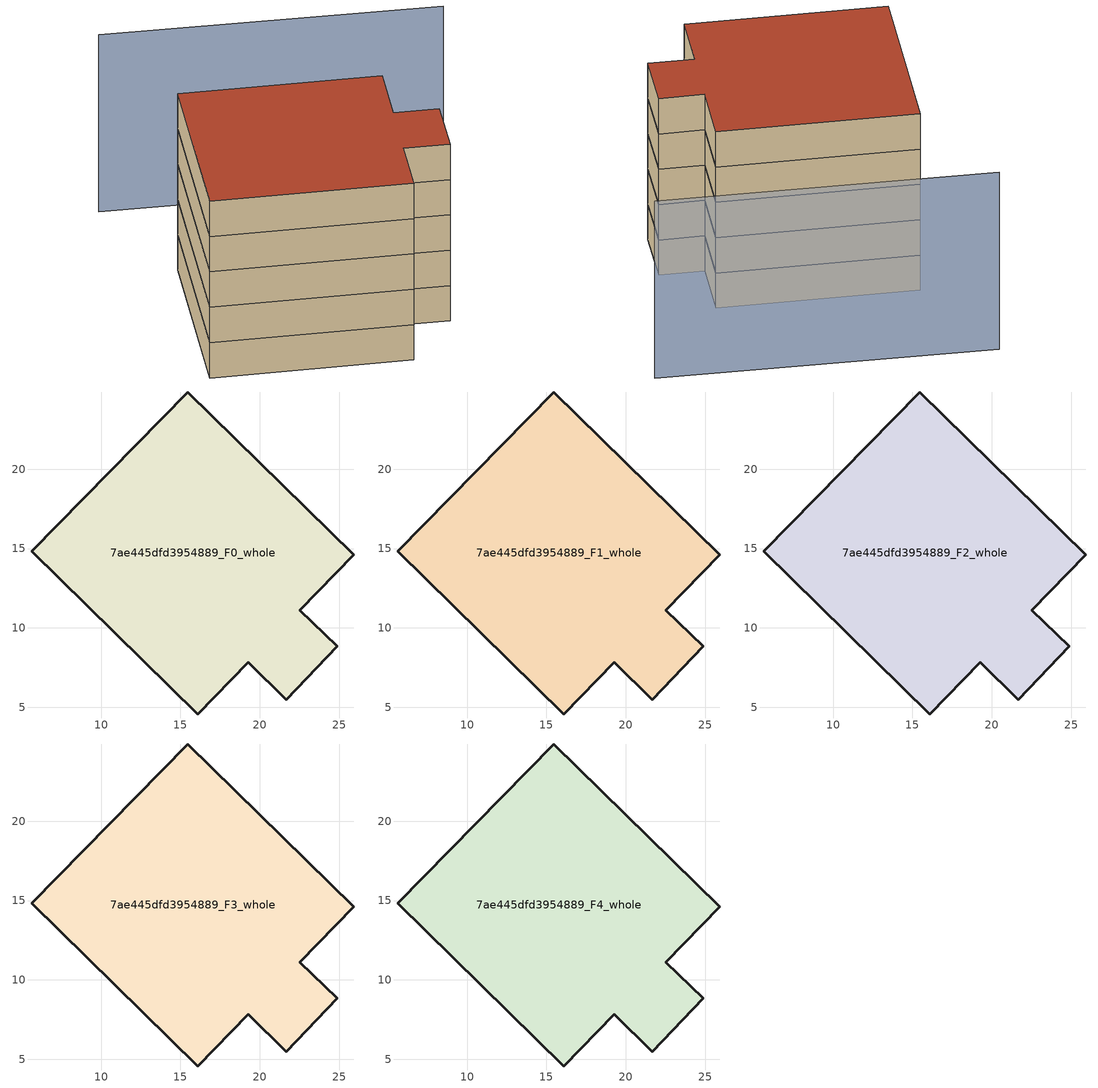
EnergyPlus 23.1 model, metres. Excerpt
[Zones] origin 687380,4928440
7ae445dfd3954889_F0_whole
 floor ground (EU_floor_Construction): 25.93,14.61 22.52,11.12 24.9,8.83 21.67,5.48 19.29,7.84 16.1,4.58 5.63,14.83 15.46,24.86 z0
 wall outside (EU_wall_Construction): 22.52,11.12 25.93,14.61 15.46,24.86 5.63,14.83 16.1,4.58 19.29,7.84 21.67,5.48 24.9,8.83 22.52,11.12 z0:3
7ae445dfd3954889_F1_whole
 floor to 7ae445dfd3954889_F0_whole (EU_floor_Construction): 25.93,14.61 22.52,11.12 24.9,8.83 21.67,5.48 19.29,7.84 16.1,4.58 5.63,14.83 15.46,24.86 z3
 wall outside (EU_wall_Construction): 22.52,11.12 25.93,14.61 15.46,24.86 5.63,14.83 16.1,4.58 19.29,7.84 21.67,5.48 24.9,8.83 22.52,11.12 z3:6
7ae445dfd3954889_F2_whole
 floor to 7ae445dfd3954889_F1_whole (EU_floor_Construction): 25.93,14.61 22.52,11.12 24.9,8.83 21.67,5.48 19.29,7.84 16.1,4.58 5.63,14.83 15.46,24.86 z6
 wall outside (EU_wall_Construction): 22.52,11.12 25.93,14.61 15.46,24.86 5.63,14.83 16.1,4.58 19.29,7.84 21.67,5.48 24.9,8.83 22.52,11.12 z6:9
7ae445dfd3954889_F3_whole
 floor to 7ae445dfd3954889_F2_whole (EU_floor_Construction): 25.93,14.61 22.52,11.12 24.9,8.83 21.67,5.48 19.29,7.84 16.1,4.58 5.63,14.83 15.46,24.86 z9
 wall outside (EU_wall_Construction): 22.52,11.12 25.93,14.61 15.46,24.86 5.63,14.83 16.1,4.58 19.29,7.84 21.67,5.48 24.9,8.83 22.52,11.12 z9:12
7ae445dfd3954889_F4_whole
 floor to 7ae445dfd3954889_F3_whole (EU_floor_Construction): 25.93,14.61 22.52,11.12 24.9,8.83 21.67,5.48 19.29,7.84 16.1,4.58 5.63,14.83 15.46,24.86 z12
 wall outside (EU_wall_Construction): 22.52,11.12 25.93,14.61 15.46,24.86 5.63,14.83 16.1,4.58 19.29,7.84 21.67,5.48 24.9,8.83 22.52,11.12 z12:15
 roof outside (EU_roof_Construction): 21.67,5.48 24.9,8.83 22.52,11.12 25.93,14.61 15.46,24.86 5.63,14.83 16.1,4.58 19.29,7.84 z15
shading: 35.72,16.43 18.23,33.87 z0:15
[Building]
EU S2 Campaign: North Axis=0; Terrain=City; Solar Distribution=FullExterior
[Site:Location]
Bologna: Latitude=44.5; Longitude=11.25; Time Zone=1; Elevation=37
[SizingPeriod:WeatherFileDays]
AnnualSizingPeriod: Begin Month=1; Begin Day of Month=1; End Month=12; End Day of Month=31; Day of Week for Start Day=Monday; Use Weather File Daylight Saving Period=No; Use Weather File Rain and Snow Indicators=No
[MATERIAL]
EU_InternalMass_Material: Roughness=MediumRough; Thickness=0.1; Conductivity=1; Density=1800; Specific Heat=900; Thermal Absorptance=0.9; Solar Absorptance=0.7; Visible Absorptance=0.7
[MATERIAL:NOMASS] Roughness=MediumRough; Thermal Absorptance=0.9; Solar Absorptance=0.7; Visible Absorptance=0.7
Name | Thermal Resistance
EU_wall_NoMass | 0.905828
EU_roof_NoMass | 0.37593
EU_floor_NoMass | 0.67114
[CONSTRUCTION]
EU_wall_Construction: EU_wall_NoMass
EU_roof_Construction: EU_roof_NoMass
EU_floor_Construction: EU_floor_NoMass
EU_InternalMass_Construction: EU_InternalMass_Material
[ZONE] Type=1; Multiplier=1; Ceiling Height=autocalculate; Floor Area=autocalculate; Part of Total Floor Area=Yes
Name | Volume
7ae445dfd3954889_F0_whole | 663.886
7ae445dfd3954889_F1_whole; 7ae445dfd3954889_F2_whole; 7ae445dfd3954889_F3_whole; 7ae445dfd3954889_F4_whole | 663.884
[INTERNALMASS] Construction=EU_InternalMass_Construction; Surface Area=221.295
Name | Zone or ZoneList
7ae445dfd3954889_F0_whole_EU_InternalMass | 7ae445dfd3954889_F0_whole
7ae445dfd3954889_F1_whole_EU_InternalMass | 7ae445dfd3954889_F1_whole
7ae445dfd3954889_F2_whole_EU_InternalMass | 7ae445dfd3954889_F2_whole
7ae445dfd3954889_F3_whole_EU_InternalMass | 7ae445dfd3954889_F3_whole
7ae445dfd3954889_F4_whole_EU_InternalMass | 7ae445dfd3954889_F4_whole
[OTHEREQUIPMENT] Fuel Type=Electricity; Design Level Calculation Method=Watts/Area; Power per Zone Floor Area=1; Fraction Latent=0; Fraction Radiant=0; Fraction Lost=0; Carbon Dioxide Generation Rate=0; EndUse Subcategory=EU_Step8_InternalGains
Name | Zone or ZoneList or Space or SpaceList | Schedule
EU_Step8_InternalGain_7ae445dfd3954889_F0_whole_f000 | 7ae445dfd3954889_F0_whole | EU_Step8_GainSchedule_7ae445dfd3954889_F0_whole_f000
EU_Step8_InternalGain_7ae445dfd3954889_F1_whole_f000 | 7ae445dfd3954889_F1_whole | EU_Step8_GainSchedule_7ae445dfd3954889_F1_whole_f000
EU_Step8_InternalGain_7ae445dfd3954889_F2_whole_f000 | 7ae445dfd3954889_F2_whole | EU_Step8_GainSchedule_7ae445dfd3954889_F2_whole_f000
EU_Step8_InternalGain_7ae445dfd3954889_F3_whole_f000 | 7ae445dfd3954889_F3_whole | EU_Step8_GainSchedule_7ae445dfd3954889_F3_whole_f000
EU_Step8_InternalGain_7ae445dfd3954889_F4_whole_f000 | 7ae445dfd3954889_F4_whole | EU_Step8_GainSchedule_7ae445dfd3954889_F4_whole_f000
[ZONEVENTILATION:DESIGNFLOWRATE] Schedule=EU_AlwaysOn; Design Flow Rate Calculation Method=AirChanges/Hour; Air Changes per Hour=0.73129; Ventilation Type=Natural; Fan Pressure Rise=0; Fan Total Efficiency=1; Constant Term Coefficient=1; Temperature Term Coefficient=0; Velocity Term Coefficient=0; Velocity Squared Term Coefficient=0; Minimum Indoor Temperature=-100; Maximum Indoor Temperature=100; Delta Temperature=-100; Minimum Outdoor Temperature=-100; Maximum Outdoor Temperature=100; Maximum Wind Speed=40
Name | Zone or ZoneList or Space or SpaceList
EU_ConstantAir_7ae445dfd3954889_F0_whole | 7ae445dfd3954889_F0_whole
EU_ConstantAir_7ae445dfd3954889_F1_whole | 7ae445dfd3954889_F1_whole
EU_ConstantAir_7ae445dfd3954889_F2_whole | 7ae445dfd3954889_F2_whole
EU_ConstantAir_7ae445dfd3954889_F3_whole | 7ae445dfd3954889_F3_whole
EU_ConstantAir_7ae445dfd3954889_F4_whole | 7ae445dfd3954889_F4_whole
[HVACTEMPLATE:THERMOSTAT] Constant Heating Setpoint=20; Constant Cooling Setpoint=50
EU_HeatOnly_7ae445dfd3954889_F0_whole; EU_HeatOnly_7ae445dfd3954889_F1_whole; EU_HeatOnly_7ae445dfd3954889_F2_whole; EU_HeatOnly_7ae445dfd3954889_F3_whole; EU_HeatOnly_7ae445dfd3954889_F4_whole
[HVACTEMPLATE:ZONE:IDEALLOADSAIRSYSTEM] System Availability Schedule=EU_AlwaysOn; Maximum Heating Supply Air Temperature=50; Minimum Cooling Supply Air Temperature=13; Maximum Heating Supply Air Humidity Ratio=0.0156; Minimum Cooling Supply Air Humidity Ratio=0.0077; Heating Limit=NoLimit; Cooling Limit=NoLimit; Heating Availability Schedule=EU_AlwaysOn; Cooling Availability Schedule=EU_CoolingOff; Dehumidification Control Type=ConstantSensibleHeatRatio; Cooling Sensible Heat Ratio=0.7; Dehumidification Setpoint=60; Humidification Control Type=None; Humidification Setpoint=30; Outdoor Air Method=None; Outdoor Air Flow Rate per Person=0.00944; Outdoor Air Flow Rate per Zone Floor Area=0; Outdoor Air Flow Rate per Zone=0; Demand Controlled Ventilation Type=None; Outdoor Air Economizer Type=NoEconomizer; Heat Recovery Type=None; Sensible Heat Recovery Effectiveness=0.7; Latent Heat Recovery Effectiveness=0.65
Name | Template Thermostat
7ae445dfd3954889_F0_whole | EU_HeatOnly_7ae445dfd3954889_F0_whole
7ae445dfd3954889_F1_whole | EU_HeatOnly_7ae445dfd3954889_F1_whole
7ae445dfd3954889_F2_whole | EU_HeatOnly_7ae445dfd3954889_F2_whole
7ae445dfd3954889_F3_whole | EU_HeatOnly_7ae445dfd3954889_F3_whole
7ae445dfd3954889_F4_whole | EU_HeatOnly_7ae445dfd3954889_F4_whole
[SIZING:ZONE] Zone Cooling Design Supply Air Temperature Input Method=SupplyAirTemperature; Zone Cooling Design Supply Air Temperature=13; Zone Heating Design Supply Air Temperature Input Method=SupplyAirTemperature; Zone Heating Design Supply Air Temperature=50; Zone Cooling Design Supply Air Humidity Ratio=0.008; Zone Heating Design Supply Air Humidity Ratio=0.008; Cooling Design Air Flow Method=DesignDay; Cooling Design Air Flow Rate=0; Cooling Minimum Air Flow per Zone Floor Area=0.000762; Cooling Minimum Air Flow=0; Cooling Minimum Air Flow Fraction=0.2; Heating Design Air Flow Method=DesignDay; Heating Design Air Flow Rate=0; Heating Maximum Air Flow per Zone Floor Area=0.002032; Heating Maximum Air Flow=0.141576; Heating Maximum Air Flow Fraction=0.3; Account for Dedicated Outdoor Air System=No; Dedicated Outdoor Air System Control Strategy=NeutralSupplyAir; Dedicated Outdoor Air Low Setpoint Temperature for Design=autosize; Dedicated Outdoor Air High Setpoint Temperature for Design=autosize; Zone Load Sizing Method=Sensible Load Only No Latent Load; Zone Latent Cooling Design Supply Air Humidity Ratio Input Method=HumidityRatioDifference; Zone Cooling Design Supply Air Humidity Ratio Difference=0.005; Zone Latent Heating Design Supply Air Humidity Ratio Input Method=HumidityRatioDifference; Zone Humidification Design Supply Air Humidity Ratio Difference=0.005
7ae445dfd3954889_F0_whole; 7ae445dfd3954889_F1_whole; 7ae445dfd3954889_F2_whole; 7ae445dfd3954889_F3_whole; 7ae445dfd3954889_F4_whole
[SCHEDULE:CONSTANT]
Name | Hourly Value
EU_AlwaysOn | 1
EU_CoolingOff | 0
[SCHEDULE:FILE] Column Number=1; Rows to Skip at Top=0; Number of Hours of Data=8760; Column Separator=Comma; Interpolate to Timestep=No; Minutes per Item=60; Adjust Schedule for Daylight Savings=Yes
Name | File
EU_Step8_GainSchedule_7ae445dfd3954889_F0_whole_f000 | ../../schedules/7ae445dfd3954889/7ae445dfd3954889_F0_whole_f000_gain.csv
EU_Step8_GainSchedule_7ae445dfd3954889_F1_whole_f000 | ../../schedules/7ae445dfd3954889/7ae445dfd3954889_F1_whole_f000_gain.csv
EU_Step8_GainSchedule_7ae445dfd3954889_F2_whole_f000 | ../../schedules/7ae445dfd3954889/7ae445dfd3954889_F2_whole_f000_gain.csv
EU_Step8_GainSchedule_7ae445dfd3954889_F3_whole_f000 | ../../schedules/7ae445dfd3954889/7ae445dfd3954889_F3_whole_f000_gain.csv
EU_Step8_GainSchedule_7ae445dfd3954889_F4_whole_f000 | ../../schedules/7ae445dfd3954889/7ae445dfd3954889_F4_whole_f000_gain.csv
